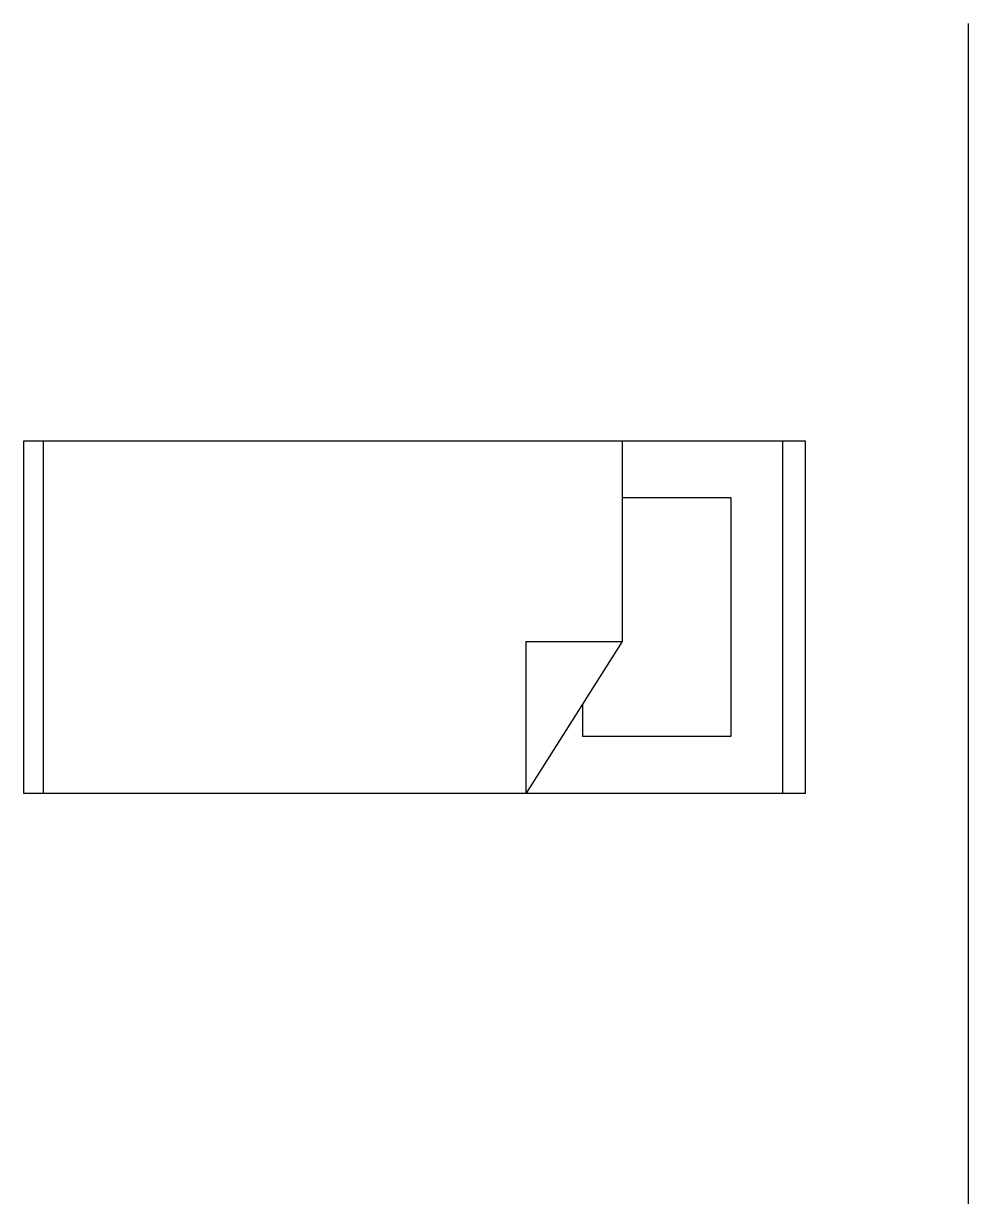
# Model space of a CAD drawing. Extents: x -72339 to 59654, y -38057 to 42097.
# Drawn here: x -41733 to -39316, y 21097 to 24097 of the extents above; entities that cross this region are included whole.
import ezdxf

# ---------------------------------------------------------------- set-up
doc = ezdxf.new("R2010")
doc.units = 0
doc.header["$MEASUREMENT"] = 0
doc.layers.get('0').update_dxf_attribs({"linetype": 'CONTINUOUS'})
doc.layers.add('FU', color=11, linetype='CONTINUOUS')
doc.styles.get("Standard").update_dxf_attribs({"font": 'TXT', "bigfont": 'HZTXT'})

# ---------------------------------------------------------------- blocks, each defined once
blk = doc.blocks.new('RECTANG')
for p, q in [((1, 1), (0, 1)), ((0, 1), (0, 0)), ((1, 0), (1, 1)), ((0, 0), (1, 0))]:
    blk.add_line(p, q)
blk = doc.blocks.new('2401')
for p, q in [((50.8, 900), (50.8, 0)), ((1531.0672, 900), (1531.0672, 387.5171)), ((1942.4922, 0), (1942.4922, 900)), ((1810.4672, 754.8), (1531.0672, 754.8)), ((1810.4672, 145.2), (1810.4672, 754.8)), ((1286.1768, 387.5171), (1531.0672, 387.5171)), ((1286.1768, 0), (1286.1768, 387.5171)), ((1531.0672, 387.5171), (1286.1768, 0)), ((1429.4672, 226.74421), (1429.4672, 145.2)), ((1429.4672, 145.2), (1810.4672, 145.2))]:
    blk.add_line(p, q)
at = {"xscale": 2000, "yscale": 900, "zscale": 1905}
blk.add_blockref('RECTANG', (0, 0), dxfattribs=at)
at = {"layer": 'FU', "color": 6, "width": 0.7, "flags": 1}
for tag in ['YVALUE', 'XVALUE']:
    blk.add_attdef(tag, (-1000781.2766, -1000856.1863), '', height=0.02, dxfattribs=at)

msp = doc.modelspace()

# ---------------------------------------------------------------- linework, layer by layer
msp.add_line((-39316, 18096.7), (-39316, 24096.7))

# ---------------------------------------------------------------- block references
msp.add_blockref('2401', (-41733.3, 22128.5))

doc.saveas('drawing.dxf')
